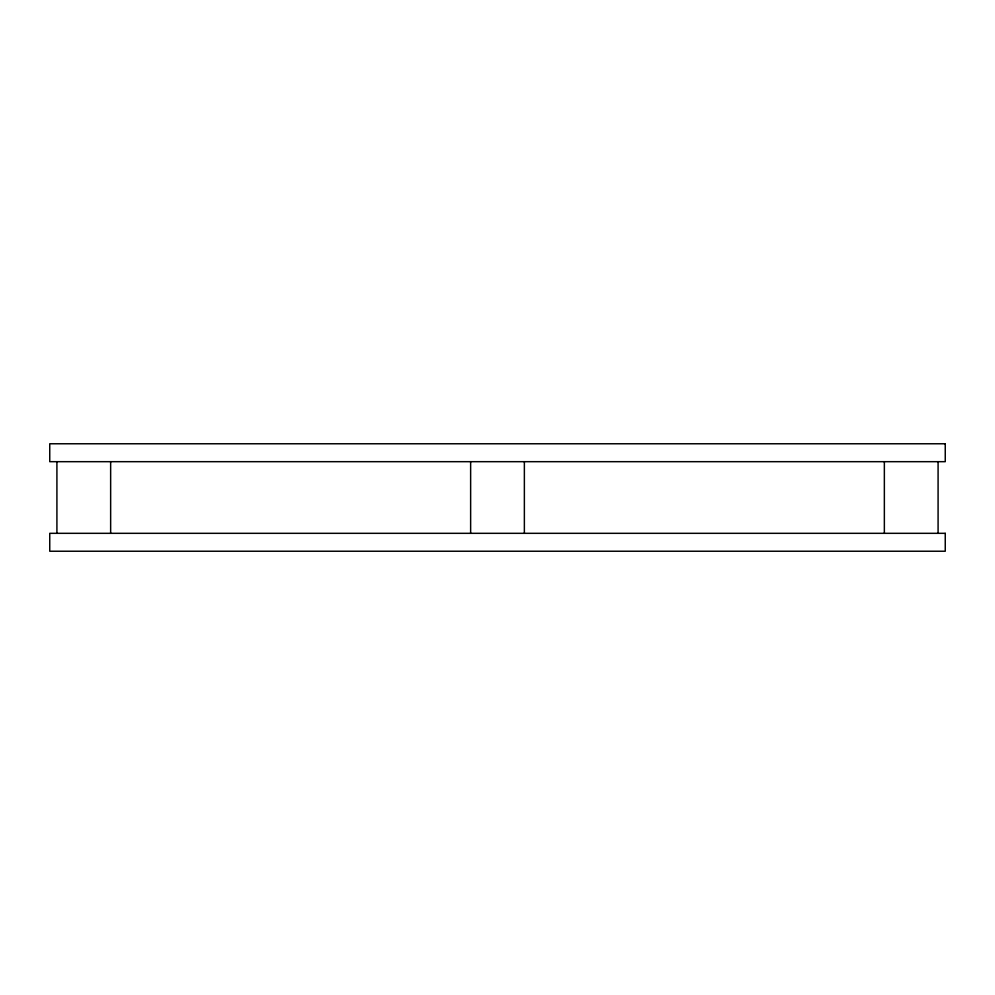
<?xml version="1.0" encoding="UTF-8"?>
<svg xmlns="http://www.w3.org/2000/svg" width="995" height="995" viewBox="0 0 995 995"><rect width="100%" height="100%" fill="white"/><g stroke="black" fill="none" stroke-linecap="round" stroke-linejoin="round"><path stroke-width="1.49" d="M938.086 461.68L938.086 533.32M884.356 461.68L884.356 533.32M524.365 461.68L524.365 533.32M470.635 461.68L470.635 533.32M110.644 461.68L110.644 533.32M56.914 461.68L56.914 533.32M945.25 443.77L49.75 443.77L49.75 461.68L945.25 461.68L945.25 443.77M945.25 533.32L49.75 533.32L49.75 551.23L945.25 551.23L945.25 533.32"/></g></svg>
